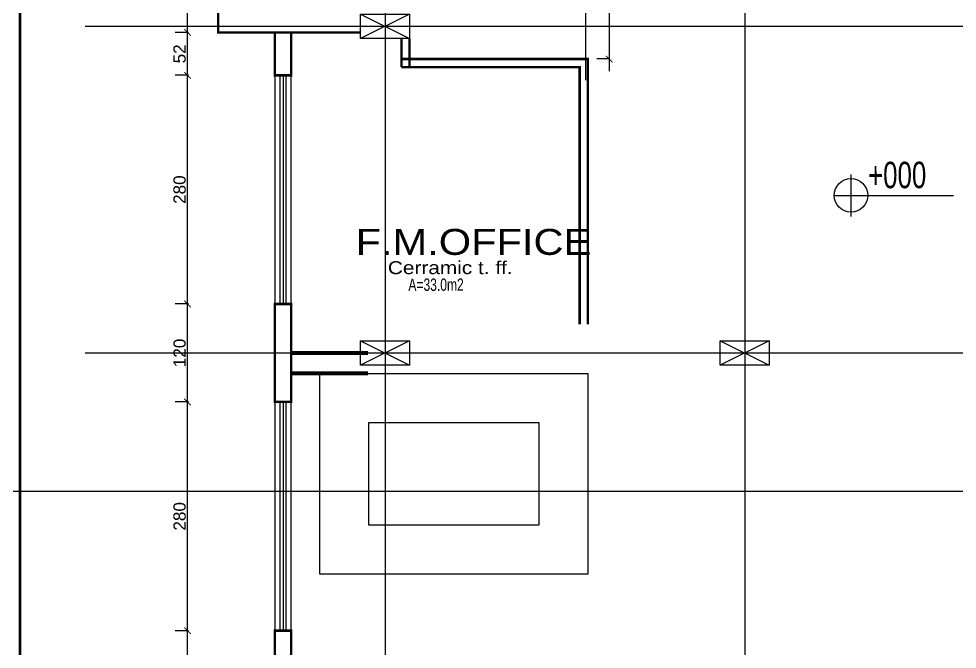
# Model space of a CAD drawing. Extents: x 250879 to 348495, y -51522 to -9360.
# Drawn here: x 316289 to 317439, y -42935 to -42163 of the extents above; entities that cross this region are included whole.
import ezdxf

# ---------------------------------------------------------------- set-up
doc = ezdxf.new("R2010")
doc.units = 0
doc.layers.get('0').update_dxf_attribs({"linetype": 'CONTINUOUS'})
doc.layers.get('DEFPOINTS').update_dxf_attribs({"color": 9, "linetype": 'CONTINUOUS'})
doc.layers.add('A-text finishing', color=6, linetype='CONTINUOUS', lineweight=13)
doc.layers.add('A-text function', color=30, linetype='CONTINUOUS', lineweight=20)
for name, color, linetype in [('AXIS', 1, 'CONTINUOUS'), ('COLUMN', 5, 'CONTINUOUS'), ('FURNITURE', 4, 'CONTINUOUS'), ('HATCH', 8, 'CONTINUOUS'), ('TEXT', 3, 'CONTINUOUS'), ('WALL', 7, 'CONTINUOUS'), ('WALL1', 2, 'CONTINUOUS')]:
    doc.layers.add(name, color=color, linetype=linetype)
doc.styles.add('ARIAL', font='BOD_CR.TTF', dxfattribs={"width": 1.2})
doc.styles.get("Standard").update_dxf_attribs({"font": 'sanss___.ttf', "height": 15})
doc.dimstyles.new('STANDARD$0', dxfattribs={"dimscale": 0, "dimtxt": 12, "dimasz": 8, "dimexe": 15, "dimexo": 0.0625, "dimgap": 2, "dimtad": 1, "dimdec": 0, "dimzin": 0, "dimdsep": 46, "dimtxsty": 'Standard', "dimblk1": 'ARCHTICK', "dimblk2": 'ARCHTICK', "dimsah": 1, "dimcen": 0.09, "dimdle": 15, "dimclrd": 3, "dimclre": 3, "dimclrt": 3, "dimazin": 0, "dimtfac": 1, "dimtdec": 0, "dimtofl": 0, "dimtmove": 1, "dimatfit": 3, "dimldrblk": 'ARCHTICK', "dimfxl": 1.0455, "dimfxlon": 1, "dimtolj": 1, "dimtzin": 0, "dimarcsym": 0})

# ---------------------------------------------------------------- blocks, each defined once
blk = doc.blocks.new('COLUMN')
at = {"layer": 'AXIS'}
for p, q in [((236924.7, -9644.3), (236984.7, -9674.3)), ((236984.7, -9644.3), (236924.7, -9674.3))]:
    blk.add_line(p, q, dxfattribs=at)
at = {"layer": 'COLUMN'}
blk.add_lwpolyline([(236924.7, -9644.3), (236984.7, -9644.3), (236984.7, -9674.3), (236924.7, -9674.3)], close=True, dxfattribs=at)
blk = doc.blocks.new('AXISG')
at = {"layer": 'AXIS'}
for p, q in [((305954.9, -19949.2), (305954.9, -23524.1)), ((306395.4, -19949.2), (306395.4, -23531.7)), ((305587.5, -21892.8), (307936.9, -21892.8)), ((305587.5, -22292.8), (307936.9, -22292.8))]:
    blk.add_line(p, q, dxfattribs=at)
at = {"layer": 'WALL', "linetype": 'Continuous'}
for p in [(69000.2, -12233.6), (69000.2, -12633.6), (69440.7, -12633.6)]:
    blk.add_blockref('COLUMN', p, dxfattribs=at)
blk = doc.blocks.new('_ARCHTICK')
at = {"color": 0, "linetype": 'ByBlock', "const_width": 0.15}
blk.add_lwpolyline([(-0.5, -0.5), (0.5, 0.5)], dxfattribs=at)
blk = doc.blocks.new('*D1695')
at = {"layer": 'DEFPOINTS', "color": 0, "linetype": 'Continuous', "transparency": 16777216}
for p in [(317012.4, -42012.1), (317012.4, -42212), (317012.4, -42212)]:
    blk.add_point(p, dxfattribs=at)
at = {"layer": 'WALL', "color": 3, "linetype": 'Continuous', "lineweight": -2, "transparency": 16777216}
for p, q in [((317012.4, -41997.1), (317012.4, -42227)), ((317012.4, -42012.1), (316997.4, -42012.1)), ((317012.4, -42212), (316997.4, -42212))]:
    blk.add_line(p, q, dxfattribs=at)
at = {"layer": 'WALL', "color": 3, "linetype": 'Continuous', "lineweight": -2, "transparency": 16777216, "xscale": 8, "yscale": 8, "zscale": 8}
for p, rotation in [((317012.4, -42012.1), 90), ((317012.4, -42212), 270)]:
    blk.add_blockref('_ARCHTICK', p, dxfattribs=dict(at, rotation=rotation))
at = {"layer": 'WALL', "color": 3, "linetype": 'Continuous', "transparency": 16777216, "insert": (317002.7, -42112), "char_height": 15, "attachment_point": 5, "rotation": 90}
blk.add_mtext('\\A1;200', dxfattribs=at)
blk = doc.blocks.new('site77')
at = {"layer": 'WALL', "linetype": 'Continuous', "const_width": 3}
blk.add_lwpolyline([(159633.4, -32835.7), (157318.4, -32835.7), (157318.4, -36546.7), (159235.4, -36546.7)], dxfattribs=at)
blk = doc.blocks.new('*D1781')
at = {"layer": 'DEFPOINTS', "color": 0, "linetype": 'Continuous', "transparency": 16777216}
for p in [(316496, -42912.2), (316602.9, -42912.2), (316602.9, -43387.3)]:
    blk.add_point(p, dxfattribs=at)
at = {"layer": 'WALL', "color": 3, "linetype": 'Continuous', "lineweight": -2, "transparency": 16777216}
for p, q in [((316496, -43402.3), (316496, -42897.2)), ((316497.1, -42912.2), (316481, -42912.2)), ((316497.1, -43387.3), (316481, -43387.3))]:
    blk.add_line(p, q, dxfattribs=at)
at = {"layer": 'WALL', "color": 3, "linetype": 'Continuous', "lineweight": -2, "transparency": 16777216, "xscale": 8, "yscale": 8, "zscale": 8}
for p, rotation in [((316496, -42912.2), 90), ((316496, -43387.3), 270)]:
    blk.add_blockref('_ARCHTICK', p, dxfattribs=dict(at, rotation=rotation))
at = {"layer": 'WALL', "color": 3, "linetype": 'Continuous', "transparency": 16777216, "insert": (316486.3, -43149.7), "char_height": 15, "attachment_point": 5, "rotation": 90}
blk.add_mtext('\\A1;475', dxfattribs=at)
blk = doc.blocks.new('*D1782')
at = {"layer": 'DEFPOINTS', "color": 0, "linetype": 'Continuous', "transparency": 16777216}
for p in [(316496, -42632), (316602.9, -42632), (316602.9, -42912.2)]:
    blk.add_point(p, dxfattribs=at)
at = {"layer": 'WALL', "color": 3, "linetype": 'Continuous', "lineweight": -2, "transparency": 16777216}
for p, q in [((316496, -42927.2), (316496, -42617)), ((316497.1, -42632), (316481, -42632)), ((316497.1, -42912.2), (316481, -42912.2))]:
    blk.add_line(p, q, dxfattribs=at)
at = {"layer": 'WALL', "color": 3, "linetype": 'Continuous', "lineweight": -2, "transparency": 16777216, "xscale": 8, "yscale": 8, "zscale": 8}
for p, rotation in [((316496, -42632), 90), ((316496, -42912.2), 270)]:
    blk.add_blockref('_ARCHTICK', p, dxfattribs=dict(at, rotation=rotation))
at = {"layer": 'WALL', "color": 3, "linetype": 'Continuous', "transparency": 16777216, "insert": (316486.3, -42772.1), "char_height": 15, "attachment_point": 5, "rotation": 90}
blk.add_mtext('\\A1;280', dxfattribs=at)
blk = doc.blocks.new('*D1783')
at = {"layer": 'DEFPOINTS', "color": 0, "linetype": 'Continuous', "transparency": 16777216}
for p in [(316496, -42512), (316602.9, -42512), (316602.9, -42632)]:
    blk.add_point(p, dxfattribs=at)
at = {"layer": 'WALL', "color": 3, "linetype": 'Continuous', "lineweight": -2, "transparency": 16777216}
for p, q in [((316496, -42647), (316496, -42497)), ((316497.1, -42512), (316481, -42512)), ((316497.1, -42632), (316481, -42632))]:
    blk.add_line(p, q, dxfattribs=at)
at = {"layer": 'WALL', "color": 3, "linetype": 'Continuous', "lineweight": -2, "transparency": 16777216, "xscale": 8, "yscale": 8, "zscale": 8}
for p, rotation in [((316496, -42512), 90), ((316496, -42632), 270)]:
    blk.add_blockref('_ARCHTICK', p, dxfattribs=dict(at, rotation=rotation))
at = {"layer": 'WALL', "color": 3, "linetype": 'Continuous', "transparency": 16777216, "insert": (316486.3, -42572), "char_height": 15, "attachment_point": 5, "rotation": 90}
blk.add_mtext('\\A1;120', dxfattribs=at)
blk = doc.blocks.new('*D1784')
at = {"layer": 'DEFPOINTS', "color": 0, "linetype": 'Continuous', "transparency": 16777216}
for p in [(316496, -42232), (316602.9, -42232), (316602.9, -42512)]:
    blk.add_point(p, dxfattribs=at)
at = {"layer": 'WALL', "color": 3, "linetype": 'Continuous', "lineweight": -2, "transparency": 16777216}
for p, q in [((316496, -42527), (316496, -42217)), ((316497.1, -42232), (316481, -42232)), ((316497.1, -42512), (316481, -42512))]:
    blk.add_line(p, q, dxfattribs=at)
at = {"layer": 'WALL', "color": 3, "linetype": 'Continuous', "lineweight": -2, "transparency": 16777216, "xscale": 8, "yscale": 8, "zscale": 8}
for p, rotation in [((316496, -42232), 90), ((316496, -42512), 270)]:
    blk.add_blockref('_ARCHTICK', p, dxfattribs=dict(at, rotation=rotation))
at = {"layer": 'WALL', "color": 3, "linetype": 'Continuous', "transparency": 16777216, "insert": (316486.3, -42372), "char_height": 15, "attachment_point": 5, "rotation": 90}
blk.add_mtext('\\A1;280', dxfattribs=at)
blk = doc.blocks.new('*D1785')
at = {"layer": 'DEFPOINTS', "color": 0, "linetype": 'Continuous', "transparency": 16777216}
for p in [(316496, -42179.5), (316533.5, -42179.5), (316602.9, -42232)]:
    blk.add_point(p, dxfattribs=at)
at = {"layer": 'WALL', "color": 3, "linetype": 'Continuous', "lineweight": -2, "transparency": 16777216}
for p, q in [((316496, -42247), (316496, -42164.5)), ((316497.1, -42179.5), (316481, -42179.5)), ((316497.1, -42232), (316481, -42232))]:
    blk.add_line(p, q, dxfattribs=at)
at = {"layer": 'WALL', "color": 3, "linetype": 'Continuous', "lineweight": -2, "transparency": 16777216, "xscale": 8, "yscale": 8, "zscale": 8}
for p, rotation in [((316496, -42179.5), 90), ((316496, -42232), 270)]:
    blk.add_blockref('_ARCHTICK', p, dxfattribs=dict(at, rotation=rotation))
at = {"layer": 'WALL', "color": 3, "linetype": 'Continuous', "transparency": 16777216, "insert": (316486.3, -42205.7), "char_height": 15, "attachment_point": 5, "rotation": 90}
blk.add_mtext('\\A1;52', dxfattribs=at)
blk = doc.blocks.new('*D1786')
at = {"layer": 'DEFPOINTS', "color": 0, "linetype": 'Continuous', "transparency": 16777216}
for p in [(316496, -41757), (316533.5, -41757), (316533.5, -42179.5)]:
    blk.add_point(p, dxfattribs=at)
at = {"layer": 'WALL', "color": 3, "linetype": 'Continuous', "lineweight": -2, "transparency": 16777216}
for p, q in [((316496, -42194.5), (316496, -41742)), ((316497.1, -41757), (316481, -41757)), ((316497.1, -42179.5), (316481, -42179.5))]:
    blk.add_line(p, q, dxfattribs=at)
at = {"layer": 'WALL', "color": 3, "linetype": 'Continuous', "lineweight": -2, "transparency": 16777216, "xscale": 8, "yscale": 8, "zscale": 8}
for p, rotation in [((316496, -41757), 90), ((316496, -42179.5), 270)]:
    blk.add_blockref('_ARCHTICK', p, dxfattribs=dict(at, rotation=rotation))
at = {"layer": 'WALL', "color": 3, "linetype": 'Continuous', "transparency": 16777216, "insert": (316486.3, -41968.2), "char_height": 15, "attachment_point": 5, "rotation": 90}
blk.add_mtext('\\A1;423', dxfattribs=at)

msp = doc.modelspace()

# ---------------------------------------------------------------- linework, layer by layer
at = {"layer": 'AXIS'}
for p, q in [((316737.89911, -39780.65994), (316737.89911, -43803.29107)), ((317178.37599, -39780.65994), (317178.37599, -43810.85677)), ((316983.13755, -41699.21703), (316983.13755, -42238.03317)), ((316413.76344, -42171.99817), (318719.91662, -42171.99817)), ((316623.5309, -42571.99817), (318719.91662, -42571.99817))]:
    msp.add_line(p, q, dxfattribs=at)
at = {"layer": 'FURNITURE', "ltscale": 3}
for points in [[(316622.89911, -42231.99817), (316602.89911, -42231.99817), (316602.89911, -42511.99817), (316622.89911, -42511.99817)], [(316609.07017, -42511.99817), (316616.72805, -42511.99817), (316616.72805, -42231.99817), (316609.07017, -42231.99817)], [(316657.89911, -42596.99817), (316986.15252, -42596.99817), (316986.15252, -42843.09045), (316657.89911, -42843.09045)], [(316622.89911, -42631.99817), (316602.89911, -42631.99817), (316602.89911, -42911.99817), (316622.89911, -42911.99817)], [(316609.07017, -42912.16275), (316616.72805, -42912.16275), (316616.72805, -42631.99817), (316609.07017, -42631.99817)], [(316717.89911, -42656.99817), (316926.15252, -42656.99817), (316926.15252, -42783.09045), (316717.89911, -42783.09045)]]:
    msp.add_lwpolyline(points, close=True, dxfattribs=at)
at = {"layer": 'HATCH', "linetype": 'ByBlock', "ltscale": 3}
for p, q in [((316762.17179, -42171.99817), (317180.17179, -42171.99817)), ((316762.17179, -42171.99817), (317180.17179, -42171.99817)), ((316622.89911, -42571.99817), (317175.89911, -42571.99817)), ((316762.17179, -42571.99817), (317180.17179, -42571.99817))]:
    msp.add_line(p, q, dxfattribs=at)
at = {"layer": 'WALL', "linetype": 'Continuous'}
for p, q in [((317308.43771, -42353.38124), (317308.43771, -42404.78578)), ((317287.91096, -42379.08351), (317433.8594, -42379.08351))]:
    msp.add_line(p, q, dxfattribs=at)
at = {"layer": 'WALL', "color": 4, "linetype": 'Continuous'}
msp.add_xline((336888.45633, -42741.55403), (-1, 0), dxfattribs=at)
at = {"layer": 'WALL', "linetype": 'Continuous', "const_width": 3}
for points in [[(316707.89911, -41756.99817), (316533.46799, -41756.99817), (316533.46799, -42179.49817), (316707.89911, -42179.49817)], [(316622.89911, -42179.49817), (316622.89911, -42231.99817), (316602.89911, -42231.99817), (316602.89911, -42179.49817)], [(316757.89911, -42186.99817), (316757.89911, -42221.99817)], [(316767.89911, -42186.99817), (316767.89911, -42221.99817)], [(316602.89911, -42571.99817), (316602.89911, -42511.99817), (316622.89911, -42511.99817), (316622.89911, -42571.99817), (316622.89911, -42631.99817), (316602.89911, -42631.99817), (316602.89911, -42571.99817)], [(316602.89911, -42972.16275), (316602.89911, -42912.16275), (316622.89911, -42912.16275), (316622.89911, -42972.16275), (316622.89911, -43367.32734), (316602.89911, -43387.32734), (316602.89911, -42972.16275)]]:
    msp.add_lwpolyline(points, dxfattribs=at)
at = {"layer": 'WALL', "linetype": 'Continuous'}
msp.add_lwpolyline([(316602.89911, -42179.49817), (316602.89911, -42231.99817), (316622.89911, -42231.99817), (316622.89911, -42179.49817)], dxfattribs=at)
at = {"layer": 'WALL', "color": 6, "linetype": 'Continuous', "const_width": 3}
for points in [[(316757.89911, -42211.99817), (316986.15252, -42211.99817), (316986.15252, -42537.08046)], [(316757.89911, -42221.99817), (316976.15252, -42221.99817), (316976.15252, -42537.08046)]]:
    msp.add_lwpolyline(points, dxfattribs=at)
at = {"layer": 'WALL', "linetype": 'Continuous'}
for points in [[(316622.89911, -42511.99817), (316602.89911, -42511.99817), (316602.89911, -42631.99817), (316622.89911, -42631.99817)], [(316622.89911, -42912.16275), (316602.89911, -42912.16275), (316602.89911, -43052.32734), (316622.89911, -43052.32734)]]:
    msp.add_lwpolyline(points, close=True, dxfattribs=at)
at = {"layer": 'WALL', "linetype": 'Continuous', "ltscale": 3, "const_width": 5}
for points in [[(316717.17179, -42571.99817), (316623.5309, -42571.99817)], [(316717.17179, -42596.99817), (316623.5309, -42596.99817)]]:
    msp.add_lwpolyline(points, dxfattribs=at)
at = {"layer": 'WALL', "linetype": 'Continuous'}
msp.add_circle((317308.43771, -42379.08351), 20.52674, dxfattribs=at)
at = {"layer": 'WALL1'}
for p, q in [((316612.89911, -42231.99817), (316612.89911, -42511.99817)), ((316612.89911, -42631.99817), (316612.89911, -42912.16275))]:
    msp.add_line(p, q, dxfattribs=at)

# ---------------------------------------------------------------- block references
at = {"layer": 'WALL', "linetype": 'Continuous'}
for name, p in [('AXISG', (10783.01535, -20279.1652)), ('site77', (158972.37688, -7501.14005)), ('COLUMN', (79783.19963, -32512.74165))]:
    msp.add_blockref(name, p, dxfattribs=at)

# ---------------------------------------------------------------- texts
at = {"layer": 'A-text finishing', "style": 'ARIAL', "width": 1.2}
msp.add_text('Cerramic t. ff.', height=15.876, dxfattribs=at).set_placement((316741.31497, -42475.50019))
at = {"layer": 'A-text function', "insert": (316701.73596, -42420.13855), "char_height": 31.752, "width": 961.934848, "attachment_point": 1, "style": 'ARIAL'}
msp.add_mtext('F.M.OFFICE', dxfattribs=at)
at = {"layer": 'TEXT', "width": 0.7}
for s, height, p in [('+000', 32.4, (317329.37935, -42370.34655)), ('A=33.0m2', 15.12, (316766.44701, -42496.03385))]:
    msp.add_text(s, height=height, rotation=0.12694545, dxfattribs=at).set_placement(p)

# ---------------------------------------------------------------- dimensions: what is measured, and where the dimension line sits
at = {"layer": 'WALL', "linetype": 'Continuous'}
for base, p1, p2, picture, middle in [((316496.0430378108, -41756.9981664487), (316533.4679896192, -42179.4981664487), (316533.4679896192, -41756.9981664487), '*D1786', (316486.3064122964, -41968.2481664487)), ((317012.42584, -42211.99817), (317012.42584, -42012.08046), (317012.42584, -42211.99817), '*D1695', (317002.69951, -42112.03931)), ((316496.0430378108, -42179.4981664487), (316602.8991116611, -42231.9981664484), (316533.4679896192, -42179.4981664487), '*D1785', (316486.3167003622, -42205.7481664485)), ((316496.04304, -42231.99817), (316602.89911, -42511.99817), (316602.89911, -42231.99817), '*D1784', (316486.3167, -42371.99817)), ((316496.04304, -42511.99817), (316602.89911, -42631.99817), (316602.89911, -42511.99817), '*D1783', (316486.3167, -42571.99817)), ((316496.04304, -42631.99817), (316602.89911, -42912.16275), (316602.89911, -42631.99817), '*D1782', (316486.3167, -42772.08046)), ((316496.04304, -42912.16275), (316602.89911, -43387.32734), (316602.89911, -42912.16275), '*D1781', (316486.3167, -43149.74505))]:
    dim = msp.add_linear_dim(base=base, p1=p1, p2=p2, angle=90, dimstyle='STANDARD$0', override={"dimscale": 1}, dxfattribs=at)
    dim.commit()
    dim.dimension.update_dxf_attribs({"geometry": picture, "text_midpoint": middle})

doc.saveas('drawing.dxf')
